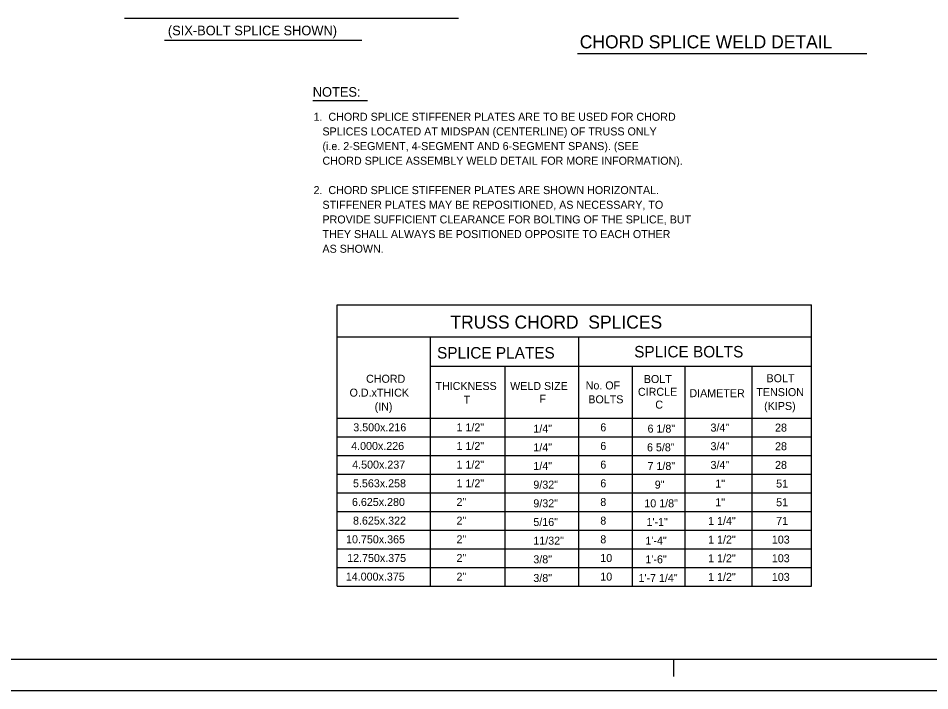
# Model space of a CAD drawing. Extents: x -17866384 to 26050223, y -3454114 to 12035012.
# Drawn here: x 13.92 to 42.39, y 0 to 21.02 of the extents above; entities that cross this region are included whole.
import ezdxf

# ---------------------------------------------------------------- set-up
doc = ezdxf.new("R2010")
doc.units = 0
doc.layers.add('1', color=7, linetype='Continuous')
doc.layers.add('2', color=7, linetype='Continuous')

msp = doc.modelspace()

# ---------------------------------------------------------------- linework, layer by layer
at = {"layer": '1'}
for p, q in [((23.875, 3.267), (23.875, 12.058)), ((23.875, 12.058), (38.692, 12.058)), ((38.692, 3.267), (38.692, 12.058)), ((23.875, 11.058), (38.692, 11.058)), ((26.792, 3.267), (26.792, 11.058)), ((31.425, 3.267), (31.425, 11.075)), ((26.792, 10.142), (38.692, 10.142)), ((29.125, 3.267), (29.125, 10.142)), ((33.1, 3.267), (33.1, 10.142)), ((34.75, 3.267), (34.75, 10.142)), ((36.842, 3.267), (36.842, 10.142)), ((23.875, 8.517), (38.692, 8.517)), ((23.875, 7.933), (38.692, 7.933)), ((23.875, 7.35), (38.692, 7.35)), ((23.875, 6.767), (38.692, 6.767)), ((23.875, 6.183), (38.692, 6.183)), ((23.875, 5.6), (38.692, 5.6)), ((23.875, 5.017), (38.692, 5.017)), ((23.875, 4.433), (38.692, 4.433)), ((23.875, 3.85), (38.692, 3.85)), ((23.875, 3.267), (38.692, 3.267)), ((3.6, 0.983), (68.183, 0.983)), ((34.392, 0.45), (34.392, 0.983)), ((68.892, 0), (0, 0))]:
    msp.add_line(p, q, dxfattribs=at)
at = {"layer": '2'}
for p, q in [((17.242, 21.017), (27.667, 21.017)), ((18.483, 20.333), (24.65, 20.333)), ((31.383, 19.917), (40.425, 19.917)), ((23.125, 18.448), (24.825, 18.448))]:
    msp.add_line(p, q, dxfattribs=at)

# ---------------------------------------------------------------- texts
at = {"layer": '1'}
msp.add_text('CHORD SPLICE WELD DETAIL', height=0.40835, dxfattribs=at).set_placement((31.458, 20.075))
at = {"layer": '2'}
for s, height, p in [('(SIX-BOLT SPLICE SHOWN)', 0.3, (18.592, 20.483)), ('NOTES:', 0.3, (23.117, 18.563)), ('1.  CHORD SPLICE STIFFENER PLATES ARE TO BE USED FOR CHORD', 0.25, (23.142, 17.812)), ('   SPLICES LOCATED AT MIDSPAN (CENTERLINE) OF TRUSS ONLY ', 0.25, (23.142, 17.354)), ('   (i.e. 2-SEGMENT, 4-SEGMENT AND 6-SEGMENT SPANS). (SEE', 0.25, (23.142, 16.896)), ('   CHORD SPLICE ASSEMBLY WELD DETAIL FOR MORE INFORMATION).', 0.25, (23.142, 16.438)), ('2.  CHORD SPLICE STIFFENER PLATES ARE SHOWN HORIZONTAL.', 0.25, (23.142, 15.521)), ('   STIFFENER PLATES MAY BE REPOSITIONED, AS NECESSARY, TO', 0.25, (23.142, 15.062)), ('   PROVIDE SUFFICIENT CLEARANCE FOR BOLTING OF THE SPLICE, BUT', 0.25, (23.142, 14.604)), ('   THEY SHALL ALWAYS BE POSITIONED OPPOSITE TO EACH OTHER', 0.25, (23.142, 14.146)), ('   AS SHOWN.', 0.25, (23.142, 13.688)), ('TRUSS CHORD  SPLICES', 0.40835, (27.417, 11.317)), ('SPLICE PLATES', 0.35835, (27, 10.383)), ('SPLICE BOLTS', 0.35835, (33.158, 10.417)), ('CHORD', 0.25, (24.783, 9.625)), ('BOLT', 0.25, (33.458, 9.617)), ('BOLT', 0.25, (37.292, 9.642)), ('O.D.xTHICK', 0.25, (24.267, 9.192)), ('THICKNESS', 0.25, (26.95, 9.4)), ('WELD SIZE', 0.25, (29.283, 9.4)), ('No. OF', 0.25, (31.642, 9.417)), ('CIRCLE', 0.25, (33.275, 9.217)), ('DIAMETER', 0.25, (34.883, 9.175)), ('TENSION', 0.25, (36.975, 9.208)), ('T', 0.25, (27.833, 8.967)), ('F', 0.25, (30.2, 9)), ('BOLTS', 0.25, (31.725, 8.983)), ('(IN)', 0.25, (25.05, 8.758)), ('C', 0.25, (33.817, 8.817)), ('(KIPS)', 0.25, (37.217, 8.775)), ('3.500x.216', 0.25, (24.383, 8.108)), ('1 1/2"', 0.25, (27.608, 8.108)), ('1/4"', 0.25, (30.008, 8.067)), ('6', 0.25, (32.1, 8.108)), ('6 1/8"', 0.25, (33.575, 8.067)), ('3/4"', 0.25, (35.542, 8.1)), ('28', 0.25, (37.558, 8.1)), ('4.000x.226', 0.25, (24.317, 7.525)), ('1 1/2"', 0.25, (27.608, 7.525)), ('1/4"', 0.25, (30.008, 7.483)), ('6', 0.25, (32.1, 7.525)), ('6 5/8"', 0.25, (33.558, 7.483)), ('3/4"', 0.25, (35.542, 7.517)), ('28', 0.25, (37.558, 7.517)), ('4.500x.237', 0.25, (24.35, 6.942)), ('1 1/2"', 0.25, (27.608, 6.942)), ('1/4"', 0.25, (30.008, 6.9)), ('6', 0.25, (32.1, 6.942)), ('7 1/8"', 0.25, (33.575, 6.9)), ('3/4"', 0.25, (35.542, 6.933)), ('28', 0.25, (37.558, 6.933)), ('5.563x.258', 0.25, (24.375, 6.358)), ('1 1/2"', 0.25, (27.608, 6.358)), ('9/32"', 0.25, (30.008, 6.317)), ('6', 0.25, (32.1, 6.358)), ('9"', 0.25, (33.8, 6.317)), ('1"', 0.25, (35.692, 6.35)), ('51', 0.25, (37.592, 6.35)), ('6.625x.280', 0.25, (24.342, 5.775)), ('2"', 0.25, (27.608, 5.775)), ('9/32"', 0.25, (30.008, 5.733)), ('8', 0.25, (32.1, 5.775)), ('10 1/8"', 0.25, (33.475, 5.733)), ('1"', 0.25, (35.692, 5.767)), ('51', 0.25, (37.592, 5.767)), ('8.625x.322', 0.25, (24.375, 5.192)), ('2"', 0.25, (27.608, 5.192)), ('5/16"', 0.25, (30.008, 5.15)), ('8', 0.25, (32.1, 5.192)), ('1 1/4"', 0.25, (35.467, 5.183)), ('71', 0.25, (37.592, 5.183)), ('1\'-1"', 0.25, (33.542, 5.15)), ('10.750x.365', 0.25, (24.158, 4.608)), ('2"', 0.25, (27.608, 4.608)), ('8', 0.25, (32.1, 4.608)), ('1 1/2"', 0.25, (35.467, 4.6)), ('103', 0.25, (37.458, 4.6)), ('11/32"', 0.25, (30.008, 4.567)), ('1\'-4"', 0.25, (33.508, 4.567)), ('12.750x.375', 0.25, (24.192, 4.025)), ('2"', 0.25, (27.608, 4.025)), ('10', 0.25, (32.1, 4.025)), ('1 1/2"', 0.25, (35.467, 4.017)), ('3/8"', 0.25, (30.008, 3.983)), ('1\'-6"', 0.25, (33.508, 3.983)), ('103', 0.25, (37.458, 4.017)), ('14.000x.375', 0.25, (24.15, 3.442)), ('2"', 0.25, (27.608, 3.442)), ('3/8"', 0.25, (30.008, 3.4)), ('10', 0.25, (32.1, 3.442)), ('1\'-7 1/4"', 0.25, (33.292, 3.4)), ('1 1/2"', 0.25, (35.467, 3.433)), ('103', 0.25, (37.458, 3.433))]:
    msp.add_text(s, height=height, dxfattribs=at).set_placement(p)

doc.saveas('drawing.dxf')
